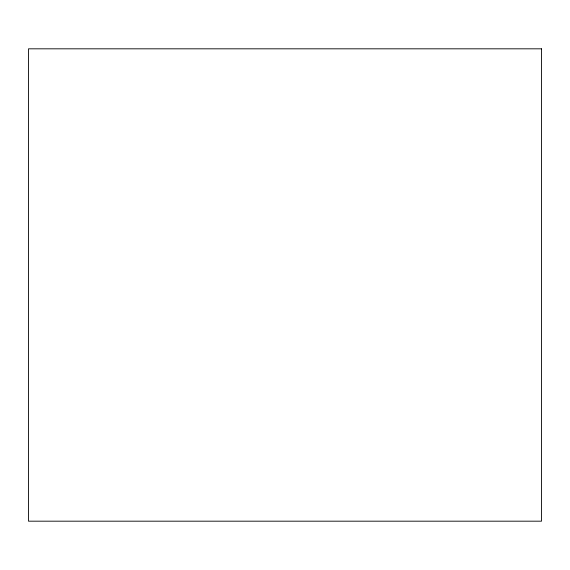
<?xml version="1.0" encoding="UTF-8"?>
<svg xmlns="http://www.w3.org/2000/svg" width="570" height="570" viewBox="0 0 570 570"><rect width="100%" height="100%" fill="white"/><g stroke="black" fill="none" stroke-linecap="round" stroke-linejoin="round"><path stroke-width="0.85" d="M541.5 48.82L28.5 48.82L28.5 521.18L541.5 521.18L541.5 48.82"/></g></svg>
